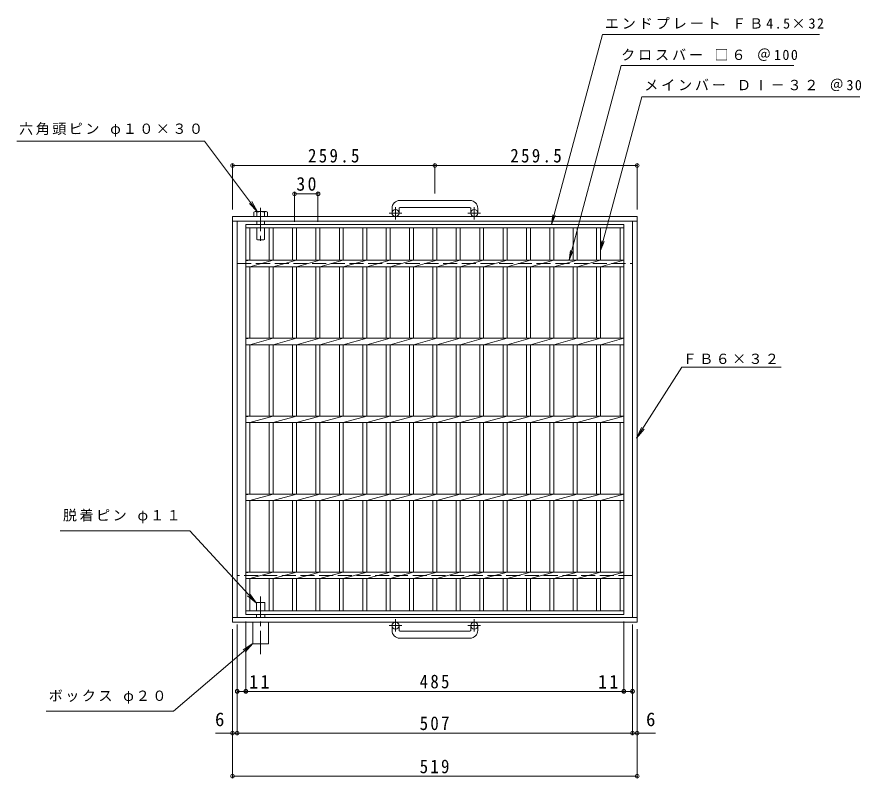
# Model space of a CAD drawing. Units: millimetres, scale not verified. Extents: x -951 to 876, y -823 to 799.
# Drawn here: x -951 to 132, y -177 to 799 of the extents above; entities that cross this region are included whole.
import ezdxf
from ezdxf.enums import TextEntityAlignment as Align

# ---------------------------------------------------------------- set-up
doc = ezdxf.new("R2010")
doc.units = ezdxf.units.MM
doc.header["$LTSCALE"] = 6
doc.header["$PDMODE"] = 32
doc.header["$PDSIZE"] = 4.8
doc.linetypes.add('CHAIN1', pattern=[8, 5, -1, 1, -1])
doc.linetypes.add('DASHED3', pattern=[4, 3, -1])
for name, color, linetype, lineweight in [('A-1_ピット', 2, 'Continuous', 9), ('A-2_蓋', 3, 'Continuous', 9), ('A-4_寸法', 7, 'Continuous', 9), ('A-5_仕様文', 7, 'Continuous', 9), ('A-9_ｸｯｼｮﾝ材', 4, 'Continuous', 9)]:
    doc.layers.add(name, color=color, linetype=linetype, lineweight=lineweight)
doc.styles.add('ＭＳ ゴシック', font='')
doc.styles.get('ＭＳ ゴシック').set_extended_font_data('MS Gothic')

msp = doc.modelspace()

# ---------------------------------------------------------------- linework, layer by layer
at = {"layer": 'A-1_ピット'}
for p, q in [((-370.122, 563.311), (-460.122, 563.311)), ((-470.122, 553.312), (-470.122, 547.212)), ((-461.122, 553.312), (-461.122, 547.212)), ((-460.122, 554.312), (-370.122, 554.312)), ((-369.122, 553.312), (-369.122, 547.212)), ((-360.122, 553.312), (-360.122, 547.212)), ((-674.622, 542.712), (-674.622, 22.712)), ((-674.622, 536.711), (-155.622, 536.711)), ((-668.622, 536.711), (-668.622, 28.712)), ((-161.622, 536.711), (-161.622, 28.712)), ((-674.622, 28.712), (-155.622, 28.712)), ((-674.622, 22.712), (-155.622, 22.712)), ((-470.122, 12.111), (-470.122, 18.211)), ((-461.122, 12.111), (-461.122, 18.211)), ((-460.122, 11.111), (-370.122, 11.111)), ((-369.122, 12.111), (-369.122, 18.211)), ((-360.122, 12.111), (-360.122, 18.211)), ((-370.122, 2.111), (-460.122, 2.111))]:
    msp.add_line(p, q, dxfattribs=at)
at = {"layer": 'A-1_ピット', "linetype": 'CHAIN1'}
for p, q in [((-465.622, 539.104), (-465.622, 554.702)), ((-364.622, 539.104), (-364.622, 554.702)), ((-457.459, 547.212), (-473.866, 547.212)), ((-356.459, 547.212), (-372.866, 547.212)), ((-465.622, 26.318), (-465.622, 10.721)), ((-364.622, 26.318), (-364.622, 10.721)), ((-457.459, 18.211), (-473.866, 18.211)), ((-356.459, 18.211), (-372.866, 18.211))]:
    msp.add_line(p, q, dxfattribs=at)
at = {"layer": 'A-1_ピット', "linetype": 'DASHED3'}
for p, q in [((-668.622, 482.712), (-161.622, 482.712)), ((-161.622, 82.711), (-668.622, 82.711))]:
    msp.add_line(p, q, dxfattribs=at)
at = {"layer": 'A-1_ピット'}
msp.add_lwpolyline([(-674.622, 542.712), (-155.622, 542.712), (-155.622, 22.712)], dxfattribs=at)
for centre in [(-465.622, 547.212), (-364.622, 547.212), (-465.622, 18.211), (-364.622, 18.211)]:
    msp.add_circle(centre, 4.5, dxfattribs=at)
for centre, radius, start, end in [((-460.122, 553.312), 10, 90, 180), ((-370.122, 553.312), 10, 0, 90), ((-460.122, 553.312), 1, 90, 180), ((-370.122, 553.312), 1, 0, 90), ((-460.122, 12.111), 10, 180, 270), ((-460.122, 12.111), 1, 180, 270), ((-370.122, 12.111), 10, 270, 0), ((-370.122, 12.111), 1, 270, 0)]:
    msp.add_arc(centre, radius, start, end, dxfattribs=at)
at = {"layer": 'A-2_蓋'}
for p, q in [((-657.622, 32.712), (-657.622, 532.711)), ((-657.622, 532.711), (-172.622, 532.711)), ((-172.622, 532.711), (-172.622, 32.712)), ((-657.622, 528.212), (-172.622, 528.212)), ((-652.622, 486.951), (-652.622, 528.212)), ((-627.621, 528.212), (-627.621, 486.951)), ((-622.622, 528.212), (-622.622, 486.951)), ((-597.622, 528.212), (-597.622, 486.951)), ((-592.621, 528.212), (-592.621, 486.951)), ((-567.622, 528.212), (-567.622, 486.951)), ((-562.622, 528.212), (-562.622, 486.951)), ((-537.621, 528.212), (-537.621, 486.951)), ((-532.622, 528.212), (-532.622, 486.951)), ((-507.622, 528.212), (-507.622, 486.951)), ((-502.621, 528.212), (-502.621, 486.951)), ((-477.621, 528.212), (-477.621, 486.951)), ((-472.622, 528.212), (-472.622, 486.951)), ((-447.621, 528.212), (-447.621, 486.951)), ((-442.622, 528.212), (-442.622, 486.951)), ((-417.622, 528.212), (-417.622, 486.951)), ((-412.622, 528.212), (-412.622, 486.951)), ((-387.622, 528.212), (-387.622, 486.951)), ((-382.622, 528.212), (-382.622, 486.951)), ((-357.621, 528.212), (-357.621, 486.951)), ((-352.621, 528.212), (-352.621, 486.951)), ((-327.621, 528.212), (-327.621, 486.951)), ((-322.621, 528.212), (-322.621, 486.951)), ((-297.621, 528.212), (-297.621, 486.951)), ((-292.621, 528.212), (-292.621, 486.951)), ((-267.621, 528.212), (-267.621, 486.951)), ((-262.621, 528.212), (-262.621, 486.951)), ((-237.62, 528.212), (-237.62, 486.951)), ((-232.62, 528.212), (-232.62, 486.951)), ((-207.62, 528.212), (-207.62, 486.951)), ((-202.62, 528.212), (-202.62, 486.951)), ((-177.622, 528.212), (-177.622, 486.951)), ((-652.622, 486.951), (-657.622, 485.951)), ((-657.622, 486.951), (-172.622, 486.951)), ((-657.622, 478.472), (-172.622, 478.472)), ((-622.622, 486.951), (-652.622, 478.472)), ((-652.622, 386.951), (-652.622, 478.472)), ((-627.621, 478.472), (-627.621, 386.951)), ((-592.621, 486.951), (-622.622, 478.472)), ((-622.622, 478.472), (-622.622, 386.951)), ((-597.622, 478.472), (-597.622, 386.951)), ((-562.622, 486.951), (-592.621, 478.472)), ((-592.621, 478.472), (-592.621, 386.951)), ((-567.622, 478.472), (-567.622, 386.951)), ((-532.622, 486.951), (-562.622, 478.472)), ((-562.622, 478.472), (-562.622, 386.951)), ((-537.621, 478.472), (-537.621, 386.951)), ((-502.621, 486.951), (-532.622, 478.472)), ((-532.622, 478.472), (-532.622, 386.951)), ((-507.622, 478.472), (-507.622, 386.951)), ((-472.622, 486.951), (-502.621, 478.472)), ((-502.621, 478.472), (-502.621, 386.951)), ((-477.621, 478.472), (-477.621, 386.951)), ((-442.622, 486.951), (-472.622, 478.472)), ((-472.622, 478.472), (-472.622, 386.951)), ((-447.621, 478.472), (-447.621, 386.951)), ((-412.622, 486.951), (-442.622, 478.472)), ((-442.622, 478.472), (-442.622, 386.951)), ((-417.622, 478.472), (-417.622, 386.951)), ((-382.622, 486.951), (-412.622, 478.472)), ((-412.622, 478.472), (-412.622, 386.951)), ((-387.622, 478.472), (-387.622, 386.951)), ((-352.622, 486.951), (-382.622, 478.472)), ((-382.622, 478.472), (-382.622, 386.951)), ((-357.621, 478.472), (-357.621, 386.951)), ((-322.622, 486.951), (-352.621, 478.472)), ((-352.621, 478.472), (-352.621, 386.951)), ((-327.621, 478.472), (-327.621, 386.951)), ((-292.621, 486.951), (-322.621, 478.472)), ((-322.621, 478.472), (-322.621, 386.951)), ((-297.621, 478.472), (-297.621, 386.951)), ((-262.621, 486.951), (-292.621, 478.472)), ((-292.621, 478.472), (-292.621, 386.951)), ((-267.621, 478.472), (-267.621, 386.951)), ((-232.621, 486.951), (-262.621, 478.472)), ((-262.621, 478.472), (-262.621, 386.951)), ((-237.62, 478.472), (-237.62, 386.951)), ((-202.621, 486.951), (-232.62, 478.472)), ((-232.62, 478.472), (-232.62, 386.951)), ((-207.62, 478.472), (-207.62, 386.951)), ((-172.62, 486.951), (-202.62, 478.472)), ((-202.62, 478.472), (-202.62, 386.951)), ((-177.622, 478.472), (-177.622, 386.951)), ((-652.622, 386.951), (-657.622, 385.951)), ((-657.622, 386.951), (-172.622, 386.951)), ((-622.622, 386.951), (-652.622, 378.472)), ((-592.621, 386.951), (-622.622, 378.472)), ((-562.622, 386.951), (-592.621, 378.472)), ((-532.622, 386.951), (-562.622, 378.472)), ((-502.621, 386.951), (-532.622, 378.472)), ((-472.622, 386.951), (-502.621, 378.472)), ((-442.622, 386.951), (-472.622, 378.472)), ((-412.622, 386.951), (-442.622, 378.472)), ((-382.622, 386.951), (-412.622, 378.472)), ((-352.622, 386.951), (-382.622, 378.472)), ((-322.622, 386.951), (-352.621, 378.472)), ((-292.621, 386.951), (-322.621, 378.472)), ((-262.621, 386.951), (-292.621, 378.472)), ((-232.621, 386.951), (-262.621, 378.472)), ((-202.621, 386.951), (-232.62, 378.472)), ((-172.62, 386.951), (-202.62, 378.472)), ((-657.622, 378.472), (-172.622, 378.472)), ((-652.622, 286.951), (-652.622, 378.472)), ((-627.621, 378.472), (-627.621, 286.951)), ((-622.622, 378.472), (-622.622, 286.951)), ((-597.622, 378.472), (-597.622, 286.951)), ((-592.621, 378.472), (-592.621, 286.951)), ((-567.622, 378.472), (-567.622, 286.951)), ((-562.622, 378.472), (-562.622, 286.951)), ((-537.621, 378.472), (-537.621, 286.951)), ((-532.622, 378.472), (-532.622, 286.951)), ((-507.622, 378.472), (-507.622, 286.951)), ((-502.621, 378.472), (-502.621, 286.951)), ((-477.621, 378.472), (-477.621, 286.951)), ((-472.622, 378.472), (-472.622, 286.951)), ((-447.621, 378.472), (-447.621, 286.951)), ((-442.622, 378.472), (-442.622, 286.951)), ((-417.622, 378.472), (-417.622, 286.951)), ((-412.622, 378.472), (-412.622, 286.951)), ((-387.622, 378.472), (-387.622, 286.951)), ((-382.622, 378.472), (-382.622, 286.951)), ((-357.621, 378.472), (-357.621, 286.951)), ((-352.621, 378.472), (-352.621, 286.951)), ((-327.621, 378.472), (-327.621, 286.951)), ((-322.621, 378.472), (-322.621, 286.951)), ((-297.621, 378.472), (-297.621, 286.951)), ((-292.621, 378.472), (-292.621, 286.951)), ((-267.621, 378.472), (-267.621, 286.951)), ((-262.621, 378.472), (-262.621, 286.951)), ((-237.62, 378.472), (-237.62, 286.951)), ((-232.62, 378.472), (-232.62, 286.951)), ((-207.62, 378.472), (-207.62, 286.951)), ((-202.62, 378.472), (-202.62, 286.951)), ((-177.622, 378.472), (-177.622, 286.951)), ((-652.622, 286.951), (-657.622, 285.951)), ((-657.622, 286.951), (-172.622, 286.951)), ((-622.622, 286.951), (-652.622, 278.472)), ((-592.621, 286.951), (-622.622, 278.472)), ((-562.622, 286.951), (-592.621, 278.472)), ((-532.622, 286.951), (-562.622, 278.472)), ((-502.621, 286.951), (-532.622, 278.472)), ((-472.622, 286.951), (-502.621, 278.472)), ((-442.622, 286.951), (-472.622, 278.472)), ((-412.622, 286.951), (-442.622, 278.472)), ((-382.622, 286.951), (-412.622, 278.472)), ((-352.622, 286.951), (-382.622, 278.472)), ((-322.622, 286.951), (-352.621, 278.472)), ((-292.621, 286.951), (-322.621, 278.472)), ((-262.621, 286.951), (-292.621, 278.472)), ((-232.621, 286.951), (-262.621, 278.472)), ((-202.621, 286.951), (-232.62, 278.472)), ((-172.62, 286.951), (-202.62, 278.472)), ((-657.622, 278.472), (-172.622, 278.472)), ((-652.622, 186.951), (-652.622, 278.472)), ((-627.621, 278.472), (-627.621, 186.951)), ((-622.622, 278.472), (-622.622, 186.951)), ((-597.622, 278.472), (-597.622, 186.951)), ((-592.621, 278.472), (-592.621, 186.951)), ((-567.622, 278.472), (-567.622, 186.951)), ((-562.622, 278.472), (-562.622, 186.951)), ((-537.621, 278.472), (-537.621, 186.951)), ((-532.622, 278.472), (-532.622, 186.951)), ((-507.622, 278.472), (-507.622, 186.951)), ((-502.621, 278.472), (-502.621, 186.951)), ((-477.621, 278.472), (-477.621, 186.951)), ((-472.622, 278.472), (-472.622, 186.951)), ((-447.621, 278.472), (-447.621, 186.951)), ((-442.622, 278.472), (-442.622, 186.951)), ((-417.622, 278.472), (-417.622, 186.951)), ((-412.622, 278.472), (-412.622, 186.951)), ((-387.622, 278.472), (-387.622, 186.951)), ((-382.622, 278.472), (-382.622, 186.951)), ((-357.621, 278.472), (-357.621, 186.951)), ((-352.621, 278.472), (-352.621, 186.951)), ((-327.621, 278.472), (-327.621, 186.951)), ((-322.621, 278.472), (-322.621, 186.951)), ((-297.621, 278.472), (-297.621, 186.951)), ((-292.621, 278.472), (-292.621, 186.951)), ((-267.621, 278.472), (-267.621, 186.951)), ((-262.621, 278.472), (-262.621, 186.951)), ((-237.62, 278.472), (-237.62, 186.951)), ((-232.62, 278.472), (-232.62, 186.951)), ((-207.62, 278.472), (-207.62, 186.951)), ((-202.62, 278.472), (-202.62, 186.951)), ((-177.622, 278.472), (-177.622, 186.951)), ((-652.622, 186.951), (-657.622, 185.951)), ((-657.622, 186.951), (-172.622, 186.951)), ((-622.622, 186.951), (-652.622, 178.472)), ((-592.621, 186.951), (-622.622, 178.472)), ((-562.622, 186.951), (-592.621, 178.472)), ((-532.622, 186.951), (-562.622, 178.472)), ((-502.621, 186.951), (-532.622, 178.472)), ((-472.622, 186.951), (-502.621, 178.472)), ((-442.622, 186.951), (-472.622, 178.472)), ((-412.622, 186.951), (-442.622, 178.472)), ((-382.622, 186.951), (-412.622, 178.472)), ((-352.622, 186.951), (-382.622, 178.472)), ((-322.622, 186.951), (-352.621, 178.472)), ((-292.621, 186.951), (-322.621, 178.472)), ((-262.621, 186.951), (-292.621, 178.472)), ((-232.621, 186.951), (-262.621, 178.472)), ((-202.621, 186.951), (-232.62, 178.472)), ((-172.62, 186.951), (-202.62, 178.472)), ((-657.622, 178.472), (-172.622, 178.472)), ((-652.622, 86.951), (-652.622, 178.472)), ((-627.621, 178.472), (-627.621, 86.951)), ((-622.622, 178.472), (-622.622, 86.951)), ((-597.622, 178.472), (-597.622, 86.951)), ((-592.621, 178.472), (-592.621, 86.951)), ((-567.622, 178.472), (-567.622, 86.951)), ((-562.622, 178.472), (-562.622, 86.951)), ((-537.621, 178.472), (-537.621, 86.951)), ((-532.622, 178.472), (-532.622, 86.951)), ((-507.622, 178.472), (-507.622, 86.951)), ((-502.621, 178.472), (-502.621, 86.951)), ((-477.621, 178.472), (-477.621, 86.951)), ((-472.622, 178.472), (-472.622, 86.951)), ((-447.621, 178.472), (-447.621, 86.951)), ((-442.622, 178.472), (-442.622, 86.951)), ((-417.622, 178.472), (-417.622, 86.951)), ((-412.622, 178.472), (-412.622, 86.951)), ((-387.622, 178.472), (-387.622, 86.951)), ((-382.622, 178.472), (-382.622, 86.951)), ((-357.621, 178.472), (-357.621, 86.951)), ((-352.621, 178.472), (-352.621, 86.951)), ((-327.621, 178.472), (-327.621, 86.951)), ((-322.621, 178.472), (-322.621, 86.951)), ((-297.621, 178.472), (-297.621, 86.951)), ((-292.621, 178.472), (-292.621, 86.951)), ((-267.621, 178.472), (-267.621, 86.951)), ((-262.621, 178.472), (-262.621, 86.951)), ((-237.62, 178.472), (-237.62, 86.951)), ((-232.62, 178.472), (-232.62, 86.951)), ((-207.62, 178.472), (-207.62, 86.951)), ((-202.62, 178.472), (-202.62, 86.951)), ((-177.622, 178.472), (-177.622, 86.951)), ((-652.622, 86.951), (-657.622, 85.951)), ((-657.622, 86.951), (-172.622, 86.951)), ((-622.622, 86.951), (-652.622, 78.471)), ((-592.621, 86.951), (-622.622, 78.471)), ((-562.622, 86.951), (-592.621, 78.471)), ((-532.622, 86.951), (-562.622, 78.471)), ((-502.621, 86.951), (-532.622, 78.471)), ((-472.622, 86.951), (-502.621, 78.471)), ((-442.622, 86.951), (-472.622, 78.471)), ((-412.622, 86.951), (-442.622, 78.471)), ((-382.622, 86.951), (-412.622, 78.471)), ((-352.622, 86.951), (-382.622, 78.471)), ((-322.622, 86.951), (-352.621, 78.471)), ((-292.621, 86.951), (-322.621, 78.471)), ((-262.621, 86.951), (-292.621, 78.471)), ((-232.621, 86.951), (-262.621, 78.471)), ((-202.621, 86.951), (-232.62, 78.471)), ((-172.62, 86.951), (-202.62, 78.471)), ((-657.622, 78.471), (-172.622, 78.471)), ((-652.622, 37.211), (-652.622, 78.471)), ((-627.621, 78.471), (-627.621, 37.211)), ((-622.622, 78.471), (-622.622, 37.211)), ((-597.622, 78.471), (-597.622, 37.211)), ((-592.621, 78.471), (-592.621, 37.211)), ((-567.622, 78.471), (-567.622, 37.211)), ((-562.622, 78.471), (-562.622, 37.211)), ((-537.621, 78.471), (-537.621, 37.211)), ((-532.622, 78.471), (-532.622, 37.211)), ((-507.622, 78.471), (-507.622, 37.211)), ((-502.621, 78.471), (-502.621, 37.211)), ((-477.621, 78.471), (-477.621, 37.211)), ((-472.622, 78.471), (-472.622, 37.211)), ((-447.621, 78.471), (-447.621, 37.211)), ((-442.622, 78.471), (-442.622, 37.211)), ((-417.622, 78.471), (-417.622, 37.211)), ((-412.622, 78.471), (-412.622, 37.211)), ((-387.622, 78.471), (-387.622, 37.211)), ((-382.622, 78.471), (-382.622, 37.211)), ((-357.621, 78.471), (-357.621, 37.211)), ((-352.621, 78.471), (-352.621, 37.211)), ((-327.621, 78.471), (-327.621, 37.211)), ((-322.621, 78.471), (-322.621, 37.211)), ((-297.621, 78.471), (-297.621, 37.211)), ((-292.621, 78.471), (-292.621, 37.211)), ((-267.621, 78.471), (-267.621, 37.211)), ((-262.621, 78.471), (-262.621, 37.211)), ((-237.62, 78.471), (-237.62, 37.211)), ((-232.62, 78.471), (-232.62, 37.211)), ((-207.62, 78.471), (-207.62, 37.211)), ((-202.62, 78.471), (-202.62, 37.211)), ((-177.622, 78.471), (-177.622, 37.211)), ((-172.622, 37.211), (-657.622, 37.211)), ((-172.622, 32.712), (-657.622, 32.712))]:
    msp.add_line(p, q, dxfattribs=at)
at = {"layer": 'A-4_寸法'}
for p, q in [((-674.622, 551.712), (-674.622, 610.022)), ((-674.622, 608.222), (-415.122, 608.222)), ((-415.122, 572.311), (-415.122, 610.022)), ((-415.122, 608.222), (-155.622, 608.222)), ((-155.622, 551.712), (-155.622, 610.022)), ((-595.121, 536.142), (-595.121, 573.78)), ((-595.121, 571.98), (-565.122, 571.98)), ((-565.122, 536.142), (-565.122, 573.78)), ((-657.622, 23.712), (-657.622, -67.812)), ((-172.622, 23.712), (-172.622, -67.812)), ((-674.622, 13.712), (-674.622, -176.661)), ((-668.622, 19.712), (-668.622, -121.326)), ((-161.622, 19.712), (-161.622, -121.326)), ((-155.622, 13.712), (-155.622, -176.661)), ((-668.622, -66.012), (-657.622, -66.012)), ((-668.622, -75.012), (-668.622, -67.812)), ((-657.622, -66.012), (-172.622, -66.012)), ((-172.622, -66.012), (-161.622, -66.012)), ((-696.47, -119.526), (-668.622, -119.526)), ((-668.622, -119.526), (-161.622, -119.526)), ((-161.622, -119.526), (-132.322, -119.526)), ((-155.622, -128.526), (-155.622, -121.326)), ((-674.622, -174.861), (-155.622, -174.861))]:
    msp.add_line(p, q, dxfattribs=at)
for p in [(-674.622, 608.222), (-415.122, 608.222), (-155.622, 608.222), (-595.121, 571.98), (-565.122, 571.98), (-668.622, -66.012), (-657.622, -66.012), (-172.622, -66.012), (-161.622, -66.012), (-674.622, -119.526), (-668.622, -119.526), (-161.622, -119.526), (-155.622, -119.526), (-674.622, -174.861), (-155.622, -174.861)]:
    msp.add_point(p, dxfattribs=at)
at = {"layer": 'A-5_仕様文'}
for p, q in [((-265.436, 532.711), (-200.173, 776.28)), ((-200.173, 776.28), (78.146, 776.28)), ((-242.821, 486.951), (-176.014, 736.28)), ((-176.014, 736.28), (45.124, 736.28)), ((-202.62, 499.046), (-149.772, 696.28)), ((-149.772, 696.28), (129.769, 696.28)), ((-710.571, 639.543), (-951.298, 639.543)), ((-642.501, 548.889), (-649.865, 561.957)), ((-265.436, 532.711), (-263.805, 545.105)), ((-265.436, 532.711), (-260.653, 544.26)), ((-202.62, 499.046), (-200.989, 511.439)), ((-202.62, 499.046), (-197.837, 510.594)), ((-242.821, 486.951), (-241.19, 499.344)), ((-242.821, 486.951), (-238.038, 498.5)), ((-98.45, 349.523), (29.107, 349.523)), ((-156.475, 258.547), (-146.827, 270.032)), ((-895.96, 139.885), (-729.354, 139.885)), ((-729.354, 139.885), (-644.121, 46.971)), ((-644.121, 46.971), (-655.617, 56.607)), ((-644.121, 46.971), (-652.732, 59.254)), ((-750.251, -91.388), (-648.621, -4.716)), ((-648.621, -4.716), (-661.207, -12.877)), ((-648.621, -4.716), (-658.666, -15.856)), ((-750.251, -91.388), (-913.815, -91.388))]:
    msp.add_line(p, q, dxfattribs=at)
for points in [[(-710.571, 639.543), (-642.501, 548.889), (-652.997, 559.606)], [(-98.45, 349.523), (-156.475, 258.547), (-150.128, 272.138)]]:
    msp.add_lwpolyline(points, dxfattribs=at)
at = {"layer": 'A-9_ｸｯｼｮﾝ材', "linetype": 'CHAIN1'}
for p, q in [((-638.622, 553.81), (-638.622, 509.178)), ((-638.622, -18.315), (-638.622, 55.609))]:
    msp.add_line(p, q, dxfattribs=at)
at = {"layer": 'A-9_ｸｯｼｮﾝ材'}
for p, q in [((-647.507, 548.368), (-647.507, 542.712)), ((-645.564, 549.112), (-631.679, 549.112)), ((-643.622, 542.712), (-643.622, 548.368)), ((-633.621, 542.712), (-633.621, 548.368)), ((-629.737, 548.368), (-629.737, 542.712)), ((-643.622, 532.712), (-643.622, 536.712)), ((-633.621, 532.712), (-633.621, 536.712)), ((-643.622, 513.524), (-643.622, 528.212)), ((-633.621, 513.524), (-633.621, 528.212)), ((-642.81, 512.712), (-643.622, 513.524)), ((-634.433, 512.712), (-642.81, 512.712)), ((-634.433, 512.712), (-633.621, 513.524)), ((-633.121, 47.713), (-644.121, 47.713)), ((-644.121, 37.211), (-644.121, 47.713)), ((-633.121, 37.211), (-633.121, 47.713)), ((-644.121, 28.713), (-644.121, 32.713)), ((-633.121, 28.713), (-633.121, 32.713)), ((-648.621, 22.713), (-648.621, -5.287)), ((-628.621, 22.713), (-628.621, -5.287)), ((-628.621, -5.287), (-648.621, -5.287))]:
    msp.add_line(p, q, dxfattribs=at)
for centre, radius, start, end in [((-645.564, 546.202), 2.91, 48.12389, 131.8763), ((-638.622, 531.922), 17.19, 73.09029, 106.90971), ((-631.679, 546.202), 2.91, 48.1237, 131.87611)]:
    msp.add_arc(centre, radius, start, end, dxfattribs=at)

# ---------------------------------------------------------------- texts
at = {"layer": 'A-4_寸法', "color": 2, "style": 'ＭＳ ゴシック'}
for p in [(-697.112, -115.926), (-144.226, -115.926)]:
    msp.add_text('6', height=17.6, dxfattribs=at).set_placement(p, align=Align.BOTTOM_LEFT)
at = {"layer": 'A-4_寸法', "color": 2, "char_height": 17.6, "attachment_point": 7, "style": 'ＭＳ ゴシック'}
for s, insert in [('\\T1.28;\\W0.9;259.5', (-577.872, 611.822)), ('\\T1.28;\\W0.9;259.5', (-318.372, 611.822)), ('\\T1.27;\\W0.95;30', (-592.872, 575.58)), ('\\T1.27;\\W0.95;11', (-653.269, -62.412)), ('\\T1.27;\\W0.9;485', (-434.622, -62.412)), ('\\T1.27;\\W0.95;11', (-205.752, -62.412)), ('\\T1.27;\\W0.9;507', (-434.622, -115.926)), ('\\T1.27;\\W0.9;519', (-434.622, -171.261))]:
    msp.add_mtext(s, dxfattribs=dict(at, insert=insert))
at = {"layer": 'A-5_仕様文', "char_height": 13.2, "attachment_point": 7, "style": 'ＭＳ ゴシック'}
for s, insert in [('\\T1.21;エンドプレート\\~ＦＢ4.5×32', (-197.155, 782.993)), ('\\T1.21;クロスバー\\~□６\\~＠100', (-176.255, 742.269)), ('\\T1.2;メインバー\\~ＤⅠ－３２\\~＠30', (-146.415, 703.515)), ('\\T1.18;六角頭ピン\\~φ１０×３０', (-948.458, 645.145)), ('\\T1.17;ＦＢ６×３２', (-97.087, 353.507)), ('\\T1.18;脱着ピン\\~φ１１', (-892.178, 149.543)), ('\\T1.18;ボックス\\~φ２０', (-910.445, -81.842))]:
    msp.add_mtext(s, dxfattribs=dict(at, insert=insert))

doc.saveas('drawing.dxf')
